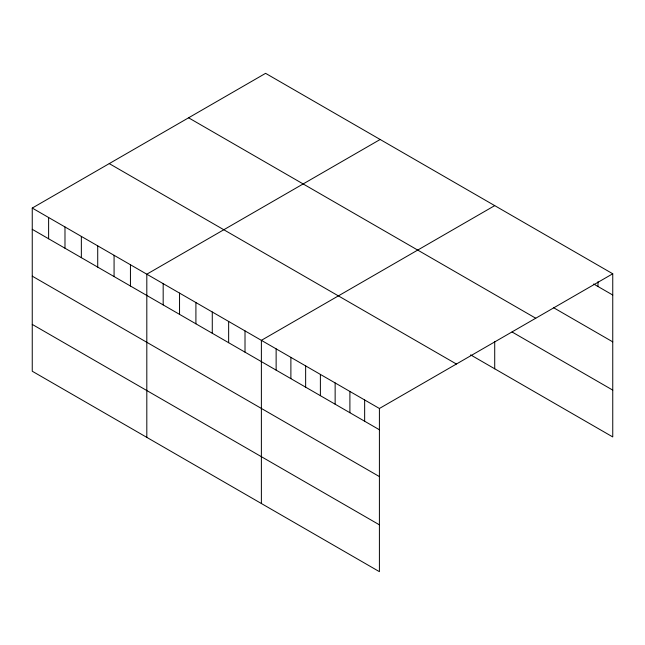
<?xml version="1.0" encoding="UTF-8"?>
<svg xmlns="http://www.w3.org/2000/svg" width="645" height="645" viewBox="0 0 645 645"><rect width="100%" height="100%" fill="white"/><g stroke="black" fill="none" stroke-linecap="round" stroke-linejoin="round"><path stroke-width="0.97" d="M32.25 208.061L379.405 408.487L379.405 571.663L32.25 371.23L32.25 208.061L265.595 73.337L612.75 273.77L612.75 436.939L470.6 354.871M380.155 139.481L146.81 274.198L146.81 437.375M494.715 205.626L261.378 340.342L261.378 503.511M379.405 408.487L612.75 273.77M593.658 284.01L612.75 295.031M553.732 307.786L612.75 341.866M188.59 117.801L535.745 318.227M512.074 331.99L612.75 390.112M109.255 163.604L456.41 364.03M32.25 229.322L379.405 429.755M32.25 276.149L379.405 476.582M32.25 324.403L379.405 524.828M597.996 281.68L597.996 286.517M494.715 341.479L494.715 368.795M364.651 399.973L364.651 421.233M349.896 391.45L349.896 412.711M335.142 382.936L335.142 404.197M320.388 374.414L320.388 395.675M305.641 365.9L305.641 387.161M290.887 357.378L290.887 378.639M276.133 348.864L276.133 370.125M245.011 330.893L245.011 352.154M228.644 321.444L228.644 342.705M212.278 311.995L212.278 333.255M195.911 302.545L195.911 323.806M179.544 293.096L179.544 314.365M163.177 283.647L163.177 304.916M130.443 264.748L130.443 286.017M114.076 255.307L114.076 276.568M97.718 245.858L97.718 267.119M81.351 236.409L81.351 257.669M64.984 226.959L64.984 248.22M48.617 217.51L48.617 238.771"/></g></svg>
